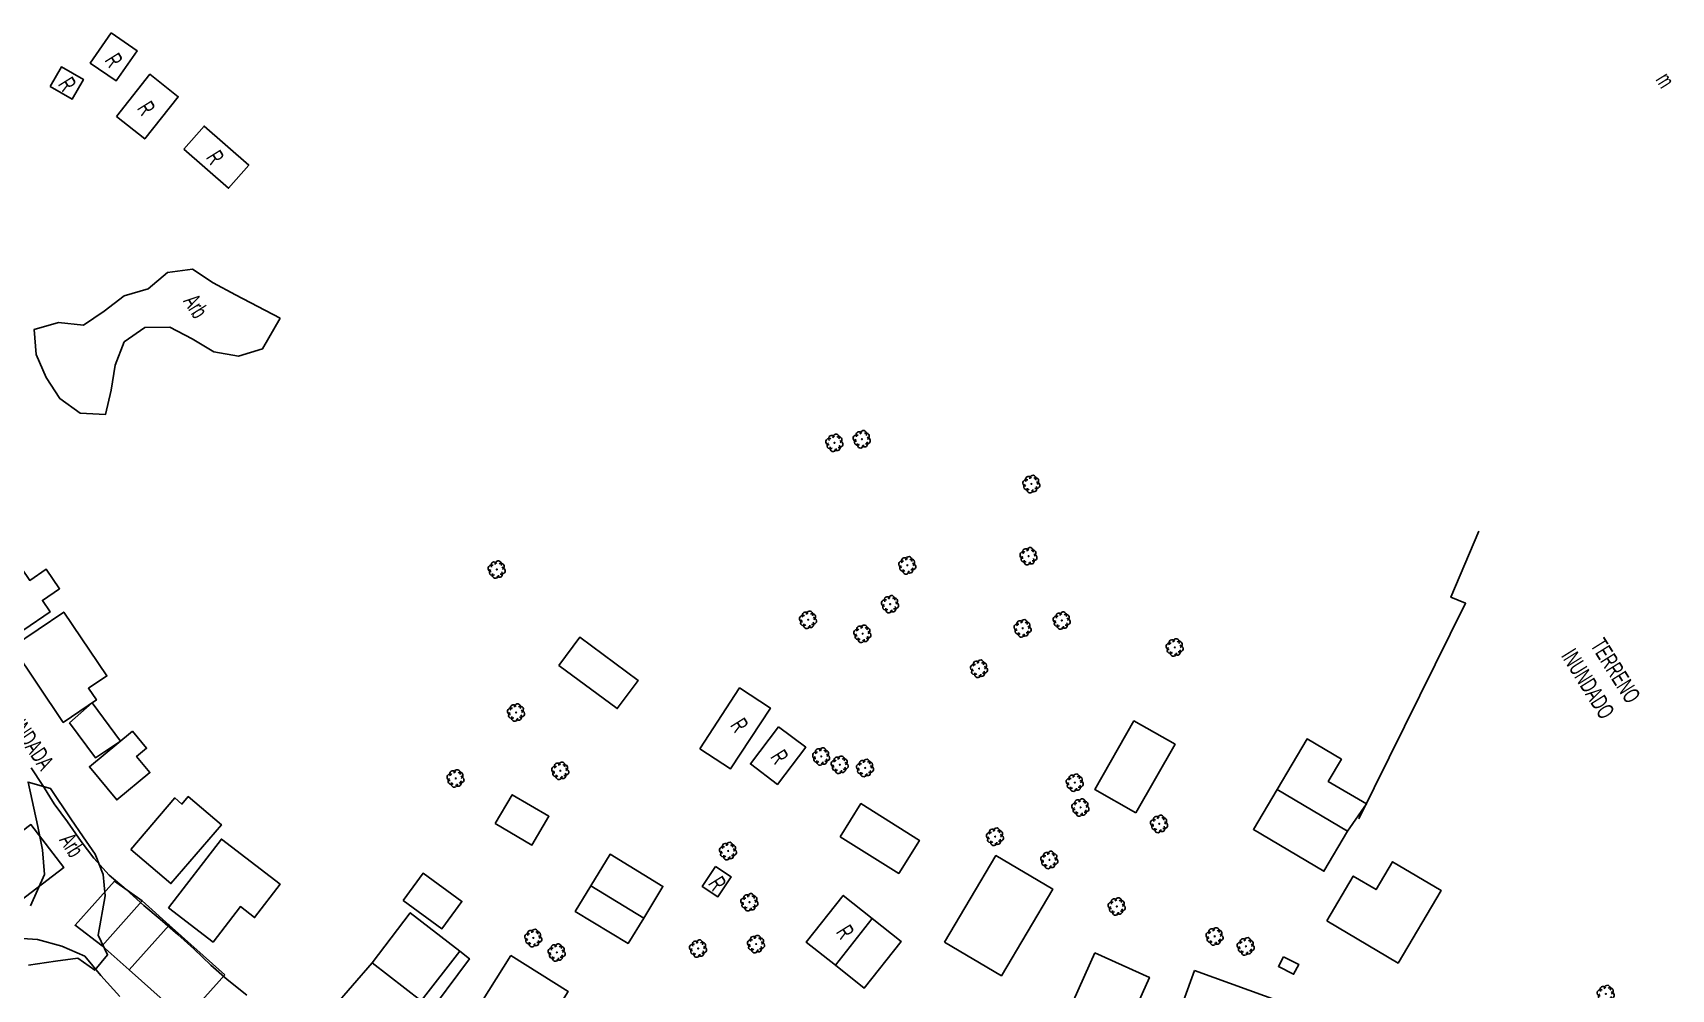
# Model space of a CAD drawing. Header units: millimetres. Extents: x 438774 to 440085, y 7202522 to 7203572.
# Drawn here: x 439727 to 439922.5, y 7203070.2 to 7203184.4 of the extents above; entities that cross this region are included whole.
import ezdxf

# ---------------------------------------------------------------- set-up
doc = ezdxf.new("R2010")
doc.units = ezdxf.units.MM
for name, color, linetype in [('0421', 104, 'Continuous'), ('0505', 1, 'Continuous'), ('0707', 7, 'Continuous'), ('0801', 10, 'Continuous'), ('1002', 3, 'Continuous'), ('1005', 3, 'Continuous'), ('1006', 3, 'Continuous'), ('1007', 3, 'Continuous')]:
    doc.layers.add(name, color=color, linetype=linetype)
doc.styles.add('02', font='swissc.ttf')
doc.styles.get("Standard").update_dxf_attribs({"font": 'Arial.ttf'})
doc.linetypes.add('14', pattern='A,10,0,["X",Standard,S=1,R=0,X=0,Y=-0.5],0.1', length=10.1)

# ---------------------------------------------------------------- blocks, each defined once
blk = doc.blocks.new('09')
for p, q in [((-0.04, 0.01), (0.04, 0.01)), ((-0.02, 0.03), (0.02, 0.03)), ((0, 0.05), (0, 0.05)), ((-0.04, -0.01), (0.04, -0.01)), ((-0.02, -0.03), (0.02, -0.03))]:
    blk.add_line(p, q)
for points in [[(-0.61, 0.39), (-0.76, 0.34), (-0.88, 0.27), (-0.97, 0.13), (-1, 0), (-0.96, -0.15), (-0.88, -0.26), (-0.83, -0.31), (-0.73, -0.36), (-0.58, -0.38)], [(-0.12, 0.67), (-0.2, 0.77), (-0.32, 0.84), (-0.46, 0.87), (-0.62, 0.83), (-0.74, 0.77), (-0.81, 0.63), (-0.83, 0.49), (-0.83, 0.42), (-0.79, 0.32), (-0.69, 0.22), (-0.62, 0.16)], [(-0.41, 0.6), (-0.39, 0.72), (-0.35, 0.82), (-0.3, 0.88), (-0.18, 0.96), (-0.03, 1), (0.1, 0.96), (0.24, 0.87), (0.31, 0.75), (0.36, 0.62), (0.37, 0.55)], [(0.11, 0.66), (0.19, 0.71), (0.31, 0.78), (0.42, 0.81), (0.49, 0.81), (0.63, 0.78), (0.76, 0.7), (0.82, 0.58), (0.84, 0.41), (0.81, 0.28), (0.75, 0.16), (0.69, 0.06)], [(0.67, -0.42), (0.8, -0.38), (0.91, -0.29), (0.99, -0.14), (1.01, -0.01), (0.95, 0.14), (0.86, 0.24), (0.8, 0.29), (0.7, 0.32), (0.56, 0.34)], [(-0.14, -0.69), (-0.19, -0.75), (-0.3, -0.83), (-0.4, -0.87), (-0.48, -0.87), (-0.61, -0.83), (-0.74, -0.75), (-0.8, -0.63), (-0.83, -0.47), (-0.79, -0.33), (-0.7, -0.18), (-0.64, -0.12)], [(-0.38, -0.63), (-0.34, -0.76), (-0.26, -0.88), (-0.13, -0.97), (0.01, -1.01), (0.15, -0.97), (0.27, -0.88), (0.32, -0.83), (0.36, -0.73), (0.38, -0.57)], [(0.15, -0.7), (0.32, -0.83), (0.46, -0.87), (0.62, -0.85), (0.74, -0.79), (0.83, -0.66), (0.86, -0.52), (0.86, -0.45), (0.83, -0.34), (0.74, -0.24), (0.67, -0.18)]]:
    blk.add_lwpolyline(points)
blk.add_lwpolyline([(0, -0.05), (-0.05, 0), (0, 0.05), (0.05, 0)], close=True)

msp = doc.modelspace()

# ---------------------------------------------------------------- linework, layer by layer
at = {"layer": '0421', "linetype": 'Continuous', "flags": 128}
msp.add_lwpolyline([(439752.56, 7203069.47), (439750.23, 7203071.35), (439748.29, 7203073.06), (439746.25, 7203074.99), (439744.33, 7203076.72), (439742.24, 7203078.54), (439740.3, 7203080.2), (439738.16, 7203082.1), (439736.15, 7203083.8), (439734.33, 7203085.82), (439732.79, 7203087.83), (439731.17, 7203090.16), (439729.59, 7203092.33), (439728.22, 7203094.5), (439726.85, 7203096.6)], dxfattribs=at)
at = {"layer": '0505', "linetype": 'Continuous', "elevation": 65, "flags": 128}
msp.add_lwpolyline([(439724.61, 7203076.31), (439727.6, 7203076.11), (439730.49, 7203075.31), (439733.24, 7203074.12), (439735.15, 7203071.81), (439737.43, 7203069.33)], dxfattribs=at)
at = {"layer": '0707', "linetype": 'Continuous', "flags": 128}
msp.add_lwpolyline([(439885.27, 7203090.52), (439898.01, 7203116.27), (439896.25, 7203116.99), (439899.58, 7203124.86)], dxfattribs=at)
at = {"layer": '0707', "linetype": '14', "flags": 128}
msp.add_lwpolyline([(439767.52, 7203073.34), (439760.48, 7203065.24), (439768.25, 7203059.16), (439779.13, 7203073.83), (439777.98, 7203074.74)], dxfattribs=at)
at = {"layer": '0801', "linetype": 'Continuous', "flags": 128}
for points in [[(439736.4, 7203184.37), (439733.89, 7203180.76), (439736.97, 7203178.62), (439739.48, 7203182.23), (439736.4, 7203184.37)], [(439729.12, 7203177.94), (439731.73, 7203176.46), (439733.07, 7203178.81), (439730.45, 7203180.29), (439729.12, 7203177.94)], [(439737.02, 7203174.36), (439741.01, 7203179.41), (439744.39, 7203176.74), (439740.39, 7203171.69), (439737.02, 7203174.36)], [(439745.06, 7203170.46), (439750.4, 7203165.8), (439752.81, 7203168.58), (439747.48, 7203173.23), (439745.06, 7203170.46)], [(439718.2, 7203117.71), (439722.78, 7203110.95), (439729.1, 7203115.24), (439728.18, 7203116.61), (439730.22, 7203117.99), (439728.64, 7203120.33), (439726.66, 7203118.99), (439724.59, 7203122.05), (439718.2, 7203117.71)], [(439724.59, 7203111.07), (439730.66, 7203102.04), (439734.62, 7203104.72), (439733.67, 7203106.12), (439735.87, 7203107.6), (439730.73, 7203115.21), (439724.59, 7203111.07)], [(439789.82, 7203108.84), (439796.78, 7203103.7), (439799.25, 7203107.06), (439792.3, 7203112.2), (439789.82, 7203108.84)], [(439806.63, 7203098.9), (439811.38, 7203106.15), (439815.05, 7203103.75), (439810.3, 7203096.5), (439806.63, 7203098.9)], [(439731.41, 7203101.98), (439734.53, 7203097.81), (439737.51, 7203099.82), (439734.1, 7203104.37), (439731.41, 7203101.98)], [(439858.67, 7203091.25), (439863.33, 7203099.43), (439858.42, 7203102.22), (439853.76, 7203094.04), (439858.67, 7203091.25)], [(439738.93, 7203100.98), (439733.79, 7203096.74), (439737.04, 7203092.78), (439741.01, 7203096.05), (439739.42, 7203097.98), (439740.6, 7203098.95), (439738.93, 7203100.98)], [(439816.03, 7203101.52), (439812.66, 7203097.08), (439815.89, 7203094.63), (439819.26, 7203099.07), (439816.03, 7203101.52)], [(439883.92, 7203089.06), (439875.52, 7203094.05), (439879.09, 7203100.07), (439883.19, 7203097.64), (439881.62, 7203095), (439886.17, 7203092.33), (439883.92, 7203089.06)], [(439738.71, 7203086.88), (439743.96, 7203093.03), (439744.83, 7203092.29), (439745.59, 7203093.18), (439749.53, 7203089.82), (439743.51, 7203082.79), (439738.71, 7203086.88)], [(439782.2, 7203089.98), (439786.58, 7203087.39), (439788.61, 7203090.83), (439784.24, 7203093.41), (439782.2, 7203089.98)], [(439823.38, 7203088.39), (439830.36, 7203084.01), (439832.83, 7203087.96), (439825.85, 7203092.34), (439823.38, 7203088.39)], [(439875.52, 7203094.05), (439883.92, 7203089.06), (439881.09, 7203084.28), (439872.68, 7203089.27), (439875.52, 7203094.05)], [(439718.98, 7203083.91), (439726.81, 7203089.84), (439730.72, 7203084.71), (439722.88, 7203078.76), (439718.98, 7203083.91)], [(439743.22, 7203079.91), (439749.54, 7203088.11), (439756.54, 7203082.72), (439753.49, 7203078.75), (439751.81, 7203080.06), (439748.54, 7203075.81), (439743.22, 7203079.91)], [(439793.62, 7203082.53), (439799.93, 7203078.69), (439802.23, 7203082.47), (439795.91, 7203086.31), (439793.62, 7203082.53)], [(439808.51, 7203084.84), (439806.92, 7203082.46), (439808.79, 7203081.22), (439810.36, 7203083.61), (439808.51, 7203084.84)], [(439835.84, 7203075.8), (439841.96, 7203086.15), (439848.73, 7203082.14), (439842.61, 7203071.79), (439835.84, 7203075.8)], [(439881.44, 7203078.37), (439889.95, 7203073.31), (439895.09, 7203081.96), (439889.29, 7203085.41), (439887.32, 7203082.09), (439884.6, 7203083.7), (439881.44, 7203078.37)], [(439735.32, 7203075.37), (439740.1, 7203080.73), (439736.78, 7203083.07), (439732.08, 7203077.83), (439735.32, 7203075.37)], [(439771.24, 7203080.76), (439775.86, 7203077.41), (439778.23, 7203080.68), (439773.6, 7203084.03), (439771.24, 7203080.76)], [(439799.93, 7203078.69), (439793.62, 7203082.53), (439791.76, 7203079.48), (439798.07, 7203075.65), (439799.93, 7203078.69)], [(439738.54, 7203072.5), (439743.32, 7203077.84), (439740.1, 7203080.73), (439735.32, 7203075.37), (439738.54, 7203072.5)], [(439827.2, 7203078.63), (439822.8, 7203073.05), (439819.32, 7203075.8), (439823.74, 7203081.38), (439827.2, 7203078.63)], [(439767.52, 7203073.34), (439772.07, 7203079.31), (439777.98, 7203074.74), (439773.39, 7203068.8), (439767.52, 7203073.34)], [(439822.8, 7203073.05), (439827.2, 7203078.63), (439830.65, 7203075.9), (439826.25, 7203070.32), (439822.8, 7203073.05)], [(439749.96, 7203071.91), (439743.32, 7203077.84), (439738.54, 7203072.5), (439745.18, 7203066.56), (439749.96, 7203071.91)], [(439784.08, 7203074.22), (439790.93, 7203069.91), (439787.42, 7203064.33), (439780.57, 7203068.64), (439784.08, 7203074.22)], [(439853.77, 7203074.52), (439848.01, 7203061.65), (439854.51, 7203058.74), (439860.27, 7203071.6), (439853.77, 7203074.52)], [(439876.27, 7203074.07), (439878.09, 7203073.15), (439877.48, 7203071.97), (439875.67, 7203072.91), (439876.27, 7203074.07)], [(439865.66, 7203072.41), (439876.33, 7203068.57), (439875.03, 7203064.96), (439864.36, 7203068.8), (439865.66, 7203072.41)]]:
    msp.add_lwpolyline(points, close=True, dxfattribs=at)
at = {"layer": '1005'}
msp.add_lwpolyline([(439756.53, 7203150.3), (439753.87, 7203151.69), (439751.21, 7203153.08), (439748.56, 7203154.5), (439746.07, 7203156.16), (439743.1, 7203155.74), (439740.81, 7203153.8), (439737.92, 7203152.98), (439735.56, 7203151.14), (439733.07, 7203149.46), (439730.08, 7203149.79), (439727.21, 7203148.96), (439727.43, 7203145.98), (439728.61, 7203143.21), (439730.26, 7203140.7), (439732.69, 7203138.95), (439735.69, 7203138.79), (439736.38, 7203141.71), (439736.84, 7203144.67), (439737.95, 7203147.46), (439740.4, 7203149.19), (439743.4, 7203149.21), (439746.06, 7203147.82), (439748.63, 7203146.28), (439751.59, 7203145.75), (439754.45, 7203146.65)], close=True, dxfattribs=at)
msp.add_lwpolyline([(439726.53, 7203073.06), (439729.75, 7203073.52), (439732.39, 7203073.9), (439734.43, 7203072.46), (439735.95, 7203074.28), (439734.84, 7203076.65), (439735.66, 7203081.34), (439735.42, 7203083.9), (439734.46, 7203086.3), (439733.05, 7203088.39), (439731.56, 7203090.54), (439729.16, 7203094.15), (439726.47, 7203094.91), (439727.65, 7203089.6), (439728.19, 7203086.81), (439728.44, 7203083.9), (439726.74, 7203080.13)], dxfattribs=at)

# ---------------------------------------------------------------- block references
at = {"layer": '1007', "rotation": 302}
for p in [(439822.7, 7203135.42), (439825.97, 7203135.85), (439846.19, 7203130.51), (439782.4, 7203120.3), (439831.39, 7203120.8), (439845.86, 7203121.89), (439829.34, 7203116.16), (439819.55, 7203114.3), (439826.05, 7203112.63), (439845.15, 7203113.28), (439849.82, 7203114.21), (439863.3, 7203111), (439839.95, 7203108.46), (439784.7, 7203103.23), (439821.12, 7203097.98), (439823.33, 7203096.99), (439777.49, 7203095.36), (439789.98, 7203096.27), (439826.35, 7203096.61), (439851.37, 7203094.86), (439852.06, 7203091.89), (439861.45, 7203089.93), (439841.86, 7203088.4), (439810, 7203086.69), (439848.34, 7203085.63), (439812.55, 7203080.58), (439856.39, 7203080.07), (439786.76, 7203076.31), (439813.34, 7203075.58), (439868.06, 7203076.5), (439871.79, 7203075.31), (439789.56, 7203074.58), (439806.43, 7203075.05), (439914.74, 7203069.63)]:
    msp.add_blockref('09', p, dxfattribs=at)

# ---------------------------------------------------------------- texts
at = {"layer": '0421', "style": '02', "width": 0.75}
for s, rotation, p in [('TERRENO', 302, (439912.84, 7203111.25)), ('INUNDADO', 302, (439909.34, 7203110.01)), ('INUNDADA', 304.0942, (439722.98, 7203103.57))]:
    msp.add_text(s, height=2, rotation=rotation, dxfattribs=at).set_placement(p)
at = {"layer": '0801', "style": '02', "width": 0.75}
for p in [(439735.54, 7203181.09), (439729.99, 7203178.23), (439739.42, 7203175.36), (439747.64, 7203169.49), (439810.2, 7203101.71), (439814.98, 7203097.93), (439807.56, 7203082.81), (439822.82, 7203077.02)]:
    msp.add_text('R', height=2, rotation=302, dxfattribs=at).set_placement(p)
at = {"layer": '1002', "style": '02', "width": 0.75}
msp.add_text('m', height=2, rotation=302, dxfattribs=at).set_placement((439920.62, 7203178.79))
at = {"layer": '1006', "style": '02', "width": 0.75}
for p in [(439744.93, 7203152.34), (439730.13, 7203088)]:
    msp.add_text('Arb', height=2, rotation=302, dxfattribs=at).set_placement(p)

doc.saveas('drawing.dxf')
